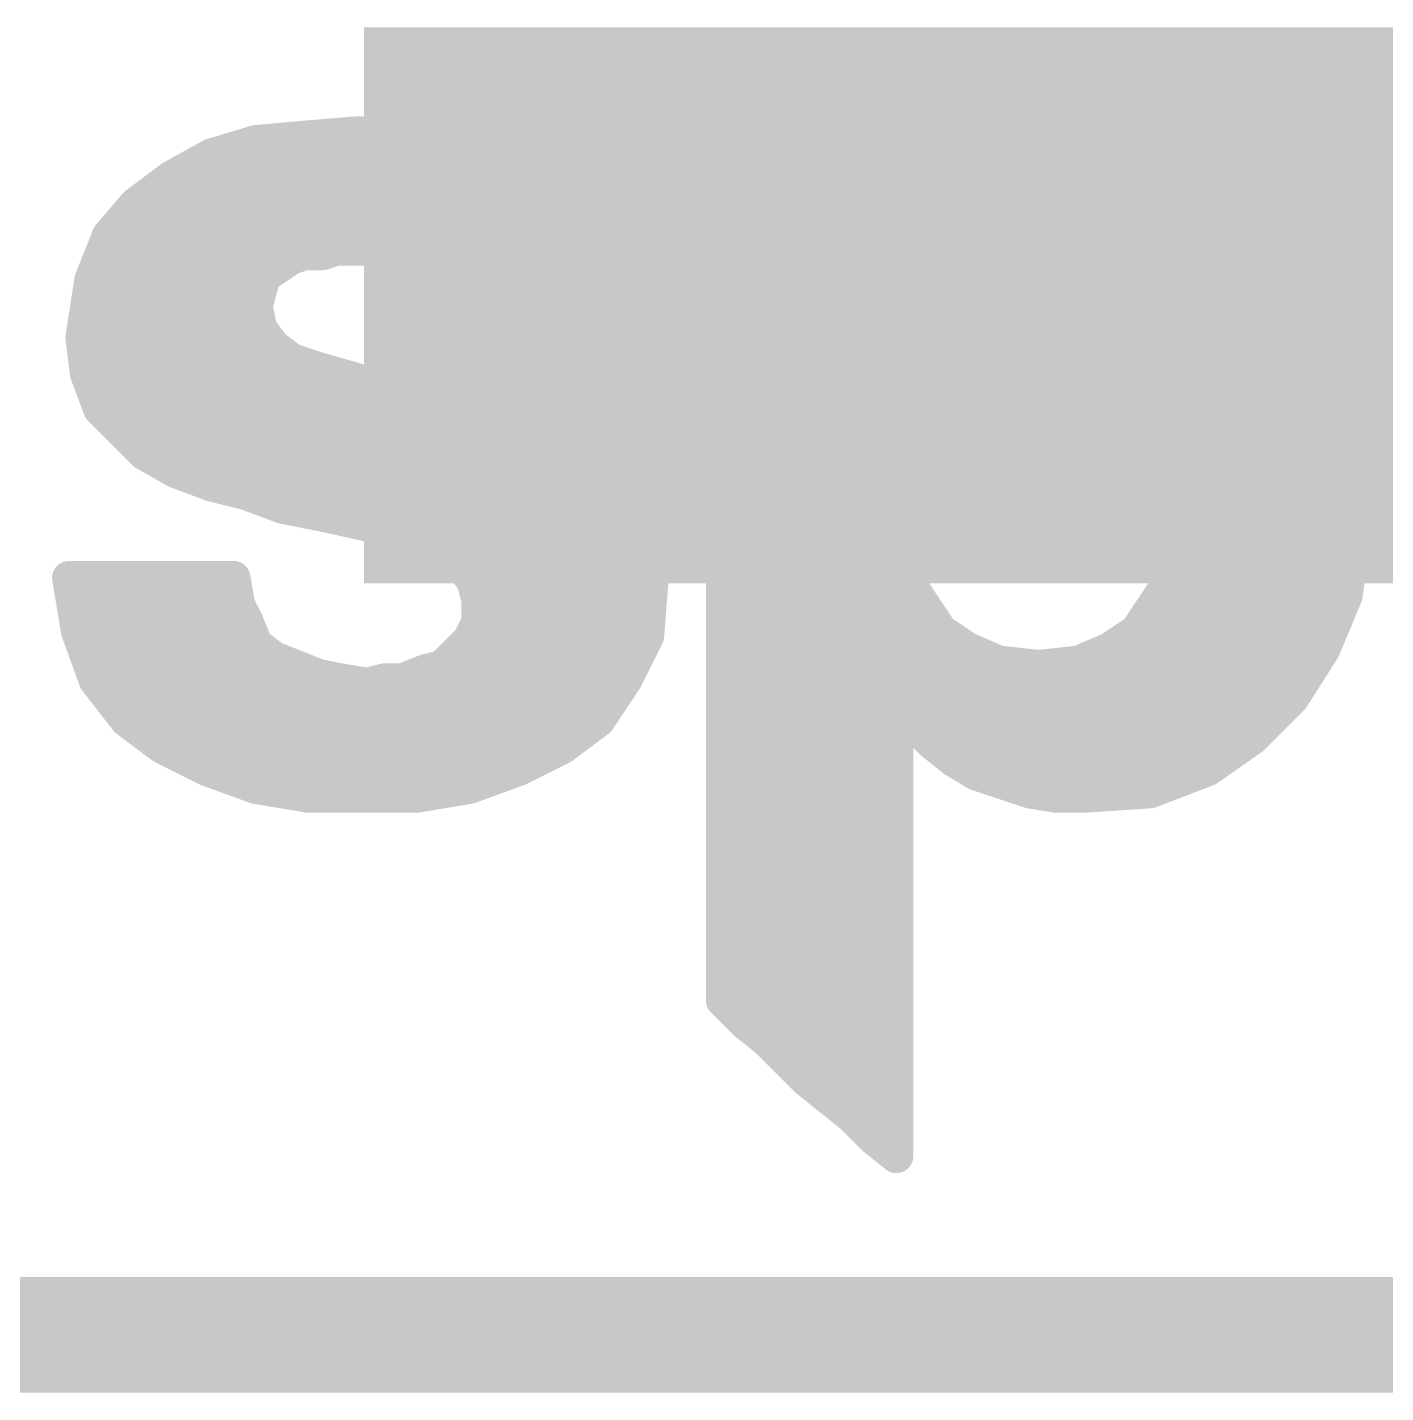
# Model space of a CAD drawing. Extents: x -29 to 78, y -18 to 17.
# Drawn here: x 9.296 to 12.35, y -0.159 to 2.911 of the extents above; entities that cross this region are included whole.
import ezdxf

# ---------------------------------------------------------------- set-up
doc = ezdxf.new("R2010")
doc.units = 0
for name, color, linetype in [('1', 12, 'CONTINUOUS'), ('16', 132, 'CONTINUOUS'), ('20', 53, 'CONTINUOUS'), ('21', 41, 'CONTINUOUS')]:
    doc.layers.add(name, color=color, linetype=linetype)

# ---------------------------------------------------------------- blocks, each defined once
blk = doc.blocks.new('RECT')
blk.add_solid([(-0.5, -0.5), (0.5, -0.5), (-0.5, 0.5), (0.5, 0.5)])

msp = doc.modelspace()

# ---------------------------------------------------------------- linework, layer by layer
at = {"layer": '1', "const_width": 0.254}
msp.add_lwpolyline([(22.86, -0.0318), (0, -0.0318)], dxfattribs=at)
at = {"layer": '16'}
for points, const_width in [([(11.553, 2.286), (16.256, 2.286)], 0.1778), ([(22.86, -0.0318), (0, -0.0318)], 0.254)]:
    msp.add_lwpolyline(points, dxfattribs=dict(at, const_width=const_width))
at = {"layer": '16', "const_width": 0.0889}
msp.add_lwpolyline([(11.553, 2.3304, 1), (11.553, 2.2416)], format="xyb", dxfattribs=at)
at = {"layer": '20', "const_width": 0.2032}
msp.add_lwpolyline([(22.86, 0), (0, 0)], dxfattribs=at)
at = {"layer": '21', "const_width": 0.0762}
for points in [[(9.92, 2.663), (10.04, 2.673)], [(9.968, 2.667), (10.106, 2.667)], [(10.04, 2.673), (10.15, 2.663)], [(11.59, 2.663), (11.65, 2.673)], [(11.614, 2.667), (11.698, 2.667)], [(11.65, 2.673), (11.81, 2.653)], [(9.71, 2.623), (9.81, 2.653)], [(9.81, 2.653), (9.92, 2.663)], [(10.15, 2.663), (10.26, 2.653)], [(10.26, 2.653), (10.36, 2.623)], [(11.18, 2.623), (11.23, 2.633)], [(11.23, 2.633), (11.23, 2.453)], [(11.41, 2.613), (11.47, 2.643)], [(11.47, 2.643), (11.53, 2.653)], [(11.53, 2.653), (11.59, 2.663)], [(11.81, 2.653), (11.94, 2.603)], [(9.62, 2.573), (9.71, 2.623)], [(10.36, 2.623), (10.45, 2.573)], [(11.04, 2.593), (11.09, 2.603)], [(11.09, 2.603), (11.14, 2.613)], [(11.14, 2.613), (11.18, 2.623)], [(11.36, 2.583), (11.41, 2.613)], [(11.94, 2.603), (12.05, 2.533)], [(9.54, 2.513), (9.62, 2.573)], [(9.652, 2.5908), (10.418, 2.5908)], [(10.45, 2.573), (10.53, 2.513)], [(10.86, 2.563), (10.91, 2.573)], [(10.91, 2.573), (10.95, 2.583)], [(10.95, 2.583), (11, 2.593)], [(10.989, 2.5908), (11.23, 2.5908)], [(11, 2.593), (11.04, 2.593)], [(11.31, 2.553), (11.36, 2.583)], [(11.373, 2.5908), (11.9592, 2.5908)], [(10.86, 0.723), (10.86, 2.563)], [(11.27, 2.503), (11.31, 2.553)], [(9.48, 2.443), (9.54, 2.513)], [(9.5421, 2.5146), (10.5279, 2.5146)], [(10.53, 2.513), (10.6, 2.433)], [(10.86, 2.5146), (11.23, 2.5146)], [(11.2793, 2.5146), (12.0684, 2.5146)], [(12.05, 2.533), (12.14, 2.443)], [(11.23, 2.453), (11.27, 2.503)], [(9.44, 2.343), (9.48, 2.443)], [(9.4782, 2.4384), (10.5953, 2.4384)], [(10.6, 2.433), (10.64, 2.333)], [(10.86, 2.4384), (12.1427, 2.4384)], [(12.14, 2.443), (12.21, 2.323)], [(9.89, 2.393), (9.86, 2.373)], [(9.92, 2.403), (9.89, 2.393)], [(9.96, 2.403), (9.92, 2.403)], [(9.99, 2.413), (9.96, 2.403)], [(10.08, 2.413), (9.99, 2.413)], [(10.13, 2.403), (10.08, 2.413)], [(10.17, 2.393), (10.13, 2.403)], [(10.21, 2.373), (10.17, 2.393)], [(9.4477, 2.3622), (9.8438, 2.3622)], [(9.86, 2.373), (9.83, 2.353)], [(10.24, 2.343), (10.21, 2.373)], [(10.2208, 2.3622), (10.6283, 2.3622)], [(10.86, 2.3622), (11.4781, 2.3622)], [(11.48, 2.363), (11.41, 2.333)], [(11.57, 2.373), (11.48, 2.363)], [(11.65, 2.363), (11.57, 2.373)], [(11.72, 2.333), (11.65, 2.363)], [(11.6519, 2.3622), (12.1871, 2.3622)], [(9.42, 2.213), (9.44, 2.343)], [(9.83, 2.353), (9.82, 2.323)], [(10.27, 2.313), (10.24, 2.343)], [(10.64, 2.333), (10.66, 2.223)], [(11.41, 2.333), (11.35, 2.293)], [(11.78, 2.293), (11.72, 2.333)], [(9.82, 2.323), (9.81, 2.283)], [(10.28, 2.273), (10.27, 2.313)], [(12.21, 2.323), (12.26, 2.193)], [(9.4312, 2.286), (9.8108, 2.286)], [(9.81, 2.283), (9.82, 2.233)], [(10.2767, 2.286), (10.6485, 2.286)], [(10.29, 2.223), (10.28, 2.273)], [(10.86, 2.286), (11.3442, 2.286)], [(11.35, 2.293), (11.3, 2.233)], [(11.83, 2.233), (11.78, 2.293)], [(11.7858, 2.286), (12.2242, 2.286)], [(9.43, 2.133), (9.42, 2.213)], [(9.4204, 2.2098), (9.8374, 2.2098)], [(9.82, 2.233), (9.85, 2.193)], [(10.66, 2.223), (10.29, 2.223)], [(10.86, 2.2098), (11.2901, 2.2098)], [(11.3, 2.233), (11.27, 2.163)], [(11.86, 2.163), (11.83, 2.233)], [(11.8399, 2.2098), (12.2535, 2.2098)], [(9.85, 2.193), (9.89, 2.163)], [(12.26, 2.193), (12.29, 2.053)], [(9.89, 2.163), (9.95, 2.143)], [(9.95, 2.143), (10.02, 2.123)], [(11.27, 2.163), (11.25, 2.083)], [(11.89, 2.083), (11.86, 2.163)], [(9.4299, 2.1336), (9.9829, 2.1336)], [(9.46, 2.053), (9.43, 2.133)], [(10.02, 2.123), (10.09, 2.103)], [(10.86, 2.1336), (11.2627, 2.1336)], [(11.871, 2.1336), (12.2727, 2.1336)], [(10.09, 2.103), (10.17, 2.093)], [(10.17, 2.093), (10.25, 2.073)], [(11.25, 2.083), (11.23, 2.003)], [(11.9, 2.003), (11.89, 2.083)], [(9.4584, 2.0574), (10.3202, 2.0574)], [(9.51, 2.003), (9.46, 2.053)], [(10.25, 2.073), (10.34, 2.053)], [(10.34, 2.053), (10.42, 2.023)], [(10.86, 2.0574), (11.2436, 2.0574)], [(11.8932, 2.0574), (12.2891, 2.0574)], [(12.29, 2.053), (12.29, 1.913)], [(10.42, 2.023), (10.49, 1.993)], [(9.56, 1.953), (9.51, 2.003)], [(10.49, 1.993), (10.56, 1.953)], [(11.23, 2.003), (11.23, 1.833)], [(11.91, 1.923), (11.9, 2.003)], [(9.5318, 1.9812), (10.5107, 1.9812)], [(10.86, 1.9812), (11.23, 1.9812)], [(11.9027, 1.9812), (12.29, 1.9812)], [(9.63, 1.913), (9.56, 1.953)], [(10.56, 1.953), (10.62, 1.903)], [(9.71, 1.883), (9.63, 1.913)], [(9.6513, 1.905), (10.6176, 1.905)], [(10.62, 1.903), (10.66, 1.843)], [(10.86, 1.905), (11.23, 1.905)], [(11.9, 1.833), (11.91, 1.923)], [(11.908, 1.905), (12.2894, 1.905)], [(11.91, 1.923), (12.29, 1.913)], [(12.29, 1.913), (11.91, 1.923)], [(12.29, 1.913), (12.28, 1.773)], [(9.79, 1.863), (9.71, 1.883)], [(9.87, 1.833), (9.79, 1.863)], [(10.66, 1.843), (10.69, 1.763)], [(9.97, 1.813), (9.87, 1.833)], [(9.891, 1.8288), (10.6653, 1.8288)], [(10.06, 1.793), (9.97, 1.813)], [(10.86, 1.8288), (11.231, 1.8288)], [(11.23, 1.833), (11.25, 1.753)], [(11.89, 1.753), (11.9, 1.833)], [(11.8995, 1.8288), (12.284, 1.8288)], [(10.13, 1.773), (10.06, 1.793)], [(10.2, 1.753), (10.13, 1.773)], [(10.25, 1.723), (10.2, 1.753)], [(10.2007, 1.7526), (10.6912, 1.7526)], [(10.69, 1.763), (10.7, 1.673)], [(10.86, 1.7526), (11.2501, 1.7526)], [(11.25, 1.753), (11.27, 1.673)], [(11.87, 1.673), (11.89, 1.753)], [(11.8899, 1.7526), (12.2771, 1.7526)], [(12.28, 1.773), (12.26, 1.633)], [(10.28, 1.693), (10.25, 1.723)], [(10.3, 1.663), (10.28, 1.693)], [(9.41, 1.553), (9.39, 1.673)], [(9.39, 1.673), (9.71, 1.673)], [(9.71, 1.673), (9.76, 1.673)], [(9.76, 1.673), (9.77, 1.613)], [(10.2911, 1.6764), (10.6996, 1.6764)], [(10.31, 1.623), (10.3, 1.663)], [(10.7, 1.673), (10.69, 1.543)], [(10.86, 1.6764), (11.2691, 1.6764)], [(11.27, 1.673), (11.31, 1.613)], [(11.83, 1.613), (11.87, 1.673)], [(12.21, 1.513), (11.87, 1.673)], [(11.87, 1.673), (12.21, 1.513)], [(11.8709, 1.6764), (12.2662, 1.6764)], [(10.31, 1.573), (10.31, 1.623)], [(12.26, 1.633), (12.21, 1.513)], [(9.4021, 1.6002), (9.7764, 1.6002)], [(9.77, 1.613), (9.79, 1.573)], [(10.31, 1.6002), (10.6944, 1.6002)], [(10.86, 1.6002), (11.3185, 1.6002)], [(11.31, 1.613), (11.35, 1.553)], [(11.79, 1.553), (11.83, 1.613)], [(11.8215, 1.6002), (12.0247, 1.6002)], [(12.0247, 1.6002), (12.2463, 1.6002)], [(9.79, 1.573), (9.81, 1.523)], [(10.29, 1.533), (10.31, 1.573)], [(9.45, 1.443), (9.41, 1.553)], [(10.26, 1.503), (10.29, 1.533)], [(10.69, 1.543), (10.64, 1.443)], [(11.35, 1.553), (11.41, 1.513)], [(11.73, 1.513), (11.79, 1.553)], [(9.4205, 1.524), (9.8096, 1.524)], [(9.81, 1.523), (9.85, 1.493)], [(10.23, 1.473), (10.26, 1.503)], [(10.281, 1.524), (10.6805, 1.524)], [(10.86, 1.524), (11.3935, 1.524)], [(11.41, 1.513), (11.48, 1.483)], [(11.66, 1.483), (11.73, 1.513)], [(11.7465, 1.524), (12.1866, 1.524)], [(12.21, 1.513), (12.14, 1.403)], [(12.1866, 1.524), (12.2146, 1.524)], [(9.85, 1.493), (9.9, 1.473)], [(9.9, 1.473), (9.95, 1.453)], [(10.19, 1.463), (10.23, 1.473)], [(11.48, 1.483), (11.57, 1.473)], [(11.57, 1.473), (11.66, 1.483)], [(9.4483, 1.4478), (9.976, 1.4478)], [(9.52, 1.353), (9.45, 1.443)], [(9.95, 1.453), (10, 1.443)], [(10, 1.443), (10.06, 1.433)], [(10.06, 1.433), (10.1, 1.443)], [(10.1, 1.443), (10.14, 1.443)], [(10.14, 1.443), (10.19, 1.463)], [(10.152, 1.4478), (10.6424, 1.4478)], [(10.64, 1.443), (10.58, 1.353)], [(10.86, 1.4478), (12.1685, 1.4478)], [(11.29, 1.343), (11.25, 1.393)], [(11.25, 1.393), (11.25, 0.373)], [(12.14, 1.403), (12.05, 1.313)], [(9.5055, 1.3716), (10.5924, 1.3716)], [(9.6, 1.293), (9.52, 1.353)], [(10.58, 1.353), (10.5, 1.293)], [(10.86, 1.3716), (11.25, 1.3716)], [(11.2671, 1.3716), (12.1086, 1.3716)], [(11.33, 1.303), (11.29, 1.343)], [(12.05, 1.313), (11.95, 1.243)], [(9.5968, 1.2954), (10.5032, 1.2954)], [(9.7, 1.243), (9.6, 1.293)], [(10.5, 1.293), (10.4, 1.243)], [(10.86, 1.2954), (11.25, 1.2954)], [(11.38, 1.263), (11.33, 1.303)], [(11.3395, 1.2954), (12.0249, 1.2954)], [(11.43, 1.233), (11.38, 1.263)], [(9.81, 1.203), (9.7, 1.243)], [(10.4, 1.243), (10.29, 1.203)], [(11.49, 1.213), (11.43, 1.233)], [(11.95, 1.243), (11.82, 1.193)], [(9.7655, 1.2192), (10.3346, 1.2192)], [(9.93, 1.183), (9.81, 1.203)], [(10.29, 1.203), (10.17, 1.183)], [(10.86, 1.2192), (11.25, 1.2192)], [(11.4714, 1.2192), (11.8881, 1.2192)], [(11.55, 1.193), (11.49, 1.213)], [(11.61, 1.183), (11.55, 1.193)], [(11.82, 1.193), (11.67, 1.183)], [(10.17, 1.183), (9.93, 1.183)], [(11.67, 1.183), (11.61, 1.183)], [(10.86, 1.143), (11.25, 1.143)], [(10.86, 1.0668), (11.25, 1.0668)], [(10.86, 0.9906), (11.25, 0.9906)], [(10.86, 0.9144), (11.25, 0.9144)], [(10.86, 0.8382), (11.25, 0.8382)], [(10.86, 0.762), (11.25, 0.762)], [(10.91, 0.673), (10.86, 0.723)], [(10.8972, 0.6858), (11.25, 0.6858)], [(10.96, 0.633), (10.91, 0.673)], [(11, 0.593), (10.96, 0.633)], [(10.9834, 0.6096), (11.25, 0.6096)], [(11.05, 0.543), (11, 0.593)], [(11.1, 0.503), (11.05, 0.543)], [(11.062, 0.5334), (11.25, 0.5334)], [(11.15, 0.463), (11.1, 0.503)], [(11.2, 0.413), (11.15, 0.463)], [(11.1558, 0.4572), (11.25, 0.4572)], [(11.25, 0.373), (11.2, 0.413)], [(11.24, 0.381), (11.25, 0.381)]]:
    msp.add_lwpolyline(points, dxfattribs=at)
at = {"layer": '21', "const_width": 0.0381}
for points in [[(9.968, 2.6861, 1), (9.968, 2.648)], [(10.0417, 2.692, 1), (10.0383, 2.654)], [(10.0416, 2.654, 1), (10.0384, 2.692)], [(10.106, 2.648, 1), (10.106, 2.6861)], [(11.614, 2.6861, 1), (11.614, 2.648)], [(11.6524, 2.6919, 1), (11.6476, 2.6541)], [(11.6531, 2.6542, 1), (11.6469, 2.6918)], [(11.698, 2.648, 1), (11.698, 2.6861)], [(9.8083, 2.672, 1), (9.8117, 2.634)], [(9.8155, 2.6348, 1), (9.8045, 2.6712)], [(9.9184, 2.682, 1), (9.9216, 2.644)], [(9.9217, 2.644, 1), (9.9183, 2.682)], [(10.1517, 2.682, 1), (10.1483, 2.644)], [(10.1483, 2.644, 1), (10.1517, 2.682)], [(10.2655, 2.6712, 1), (10.2545, 2.6348)], [(10.2583, 2.634, 1), (10.2617, 2.672)], [(11.2491, 2.633, 1), (11.211, 2.633)], [(11.2337, 2.6143, 1), (11.2263, 2.6517)], [(11.4669, 2.6618, 1), (11.4731, 2.6242)], [(11.4785, 2.626, 1), (11.4615, 2.66)], [(11.5269, 2.6718, 1), (11.5331, 2.6342)], [(11.5331, 2.6342, 1), (11.5269, 2.6718)], [(11.5869, 2.6818, 1), (11.5931, 2.6442)], [(11.5931, 2.6442, 1), (11.5869, 2.6818)], [(11.8168, 2.6708, 1), (11.8032, 2.6352)], [(11.8076, 2.6341, 1), (11.8124, 2.6719)], [(9.7045, 2.6412, 1), (9.7155, 2.6048)], [(9.7193, 2.6063, 1), (9.7007, 2.6397)], [(10.3693, 2.6397, 1), (10.3507, 2.6063)], [(10.3545, 2.6048, 1), (10.3655, 2.6412)], [(11.0863, 2.6217, 1), (11.0937, 2.5843)], [(11.0937, 2.5843, 1), (11.0863, 2.6217)], [(11.1354, 2.6315, 1), (11.1446, 2.5945)], [(11.1437, 2.5943, 1), (11.1363, 2.6317)], [(11.1763, 2.6417, 1), (11.1837, 2.6043)], [(11.1846, 2.6045, 1), (11.1754, 2.6415)], [(11.4015, 2.63, 1), (11.4185, 2.596)], [(11.4198, 2.5967, 1), (11.4002, 2.6293)], [(11.9502, 2.6191, 1), (11.9298, 2.5869)], [(9.6314, 2.5578, 1), (9.6086, 2.5882)], [(9.652, 2.6099, 1), (9.652, 2.5718)], [(10.418, 2.5718, 1), (10.418, 2.6099)], [(10.4614, 2.5882, 1), (10.4386, 2.5578)], [(10.9054, 2.5915, 1), (10.9146, 2.5545)], [(10.9137, 2.5543, 1), (10.9063, 2.5917)], [(10.9463, 2.6017, 1), (10.9537, 2.5643)], [(10.9546, 2.5645, 1), (10.9454, 2.6015)], [(10.989, 2.6099, 1), (10.989, 2.5718)], [(11, 2.612, 1), (11, 2.5739)], [(11.0037, 2.5743, 1), (10.9963, 2.6117)], [(11.0363, 2.6117, 1), (11.0437, 2.5743)], [(11.04, 2.5739, 1), (11.04, 2.612)], [(11.23, 2.5718, 1), (11.23, 2.6099)], [(11.3502, 2.5993, 1), (11.3698, 2.5667)], [(11.3698, 2.5667, 1), (11.3502, 2.5993)], [(11.373, 2.6099, 1), (11.373, 2.5718)], [(11.9332, 2.5852, 1), (11.9468, 2.6208)], [(11.9592, 2.5718, 1), (11.9592, 2.6099)], [(9.6107, 2.5897, 1), (9.6293, 2.5563)], [(10.4407, 2.5563, 1), (10.4593, 2.5897)], [(10.8791, 2.563, 1), (10.841, 2.563)], [(10.8563, 2.5817, 1), (10.8637, 2.5443)], [(11.3002, 2.5693, 1), (11.3198, 2.5367)], [(11.3249, 2.5411, 1), (11.2951, 2.5649)], [(9.5421, 2.5337, 1), (9.5421, 2.4956)], [(9.5545, 2.5006, 1), (9.5255, 2.5254)], [(10.5443, 2.5255, 1), (10.5157, 2.5005)], [(10.5279, 2.4956, 1), (10.5279, 2.5337)], [(10.86, 2.5337, 1), (10.86, 2.4956)], [(11.23, 2.4956, 1), (11.23, 2.5337)], [(11.2793, 2.5337, 1), (11.2793, 2.4956)], [(12.0635, 2.5465, 1), (12.0365, 2.5195)], [(12.0398, 2.5169, 1), (12.0602, 2.5491)], [(12.0684, 2.4956, 1), (12.0684, 2.5337)], [(9.5286, 2.5282, 1), (9.5514, 2.4978)], [(10.5186, 2.4978, 1), (10.5414, 2.5282)], [(11.2551, 2.5149, 1), (11.2849, 2.4911)], [(11.2849, 2.4911, 1), (11.2551, 2.5149)], [(9.4782, 2.4575, 1), (9.4782, 2.4194)], [(9.4655, 2.4554, 1), (9.4945, 2.4306)], [(9.4977, 2.4359, 1), (9.4623, 2.4501)], [(10.6177, 2.4401, 1), (10.5823, 2.4259)], [(10.5857, 2.4205, 1), (10.6143, 2.4455)], [(10.5953, 2.4194, 1), (10.5953, 2.4575)], [(10.86, 2.4575, 1), (10.86, 2.4194)], [(11.2151, 2.4649, 1), (11.2449, 2.4411)], [(11.211, 2.453, 1), (11.2491, 2.453)], [(12.1565, 2.4526, 1), (12.1235, 2.4334)], [(12.1265, 2.4295, 1), (12.1535, 2.4565)], [(12.1427, 2.4194, 1), (12.1427, 2.4575)], [(9.884, 2.4111, 1), (9.896, 2.3749)], [(9.9006, 2.3771, 1), (9.8794, 2.4089)], [(9.92, 2.4221, 1), (9.92, 2.384)], [(9.926, 2.3849, 1), (9.914, 2.4211)], [(9.954, 2.4211, 1), (9.966, 2.3849)], [(9.96, 2.384, 1), (9.96, 2.4221)], [(9.99, 2.4321, 1), (9.99, 2.394)], [(9.996, 2.3949, 1), (9.984, 2.4311)], [(10.0837, 2.4317, 1), (10.0763, 2.3943)], [(10.08, 2.394, 1), (10.08, 2.4321)], [(10.1346, 2.4215, 1), (10.1254, 2.3845)], [(10.1263, 2.3843, 1), (10.1337, 2.4217)], [(10.1785, 2.41, 1), (10.1615, 2.376)], [(10.1654, 2.3745, 1), (10.1746, 2.4115)], [(9.4477, 2.3813, 1), (9.4477, 2.3432)], [(9.8494, 2.3889, 1), (9.8706, 2.3571)], [(9.8438, 2.3432, 1), (9.8438, 2.3813)], [(9.8706, 2.3571, 1), (9.8494, 2.3889)], [(10.2235, 2.3865, 1), (10.1965, 2.3595)], [(10.2015, 2.356, 1), (10.2185, 2.39)], [(10.2208, 2.3813, 1), (10.2208, 2.3432)], [(10.6283, 2.3432, 1), (10.6283, 2.3813)], [(10.86, 2.3813, 1), (10.86, 2.3432)], [(11.4779, 2.3819, 1), (11.4821, 2.3441)], [(11.4875, 2.3455, 1), (11.4725, 2.3805)], [(11.4781, 2.3432, 1), (11.4781, 2.3813)], [(11.5724, 2.3919, 1), (11.5676, 2.3541)], [(11.5721, 2.3541, 1), (11.5679, 2.3919)], [(11.6575, 2.3805, 1), (11.6425, 2.3455)], [(11.6519, 2.3813, 1), (11.6519, 2.3432)], [(11.6476, 2.3441, 1), (11.6524, 2.3819)], [(12.1871, 2.3432, 1), (12.1871, 2.3813)], [(9.4223, 2.3501, 1), (9.4577, 2.3359)], [(9.4588, 2.3401, 1), (9.4212, 2.3459)], [(9.8194, 2.3689, 1), (9.8406, 2.3371)], [(9.8481, 2.347, 1), (9.8119, 2.359)], [(10.2535, 2.3565, 1), (10.2265, 2.3295)], [(10.2265, 2.3295, 1), (10.2535, 2.3565)], [(10.6587, 2.3364, 1), (10.6213, 2.3296)], [(11.4025, 2.3505, 1), (11.4175, 2.3155)], [(11.4206, 2.3171, 1), (11.3994, 2.3489)], [(11.7306, 2.3489, 1), (11.7094, 2.3171)], [(11.7125, 2.3155, 1), (11.7275, 2.3505)], [(9.8019, 2.329, 1), (9.8381, 2.317)], [(9.8385, 2.3184, 1), (9.8015, 2.3276)], [(10.2885, 2.3176, 1), (10.2515, 2.3084)], [(10.2565, 2.2995, 1), (10.2835, 2.3265)], [(10.6223, 2.3259, 1), (10.6577, 2.3401)], [(12.2278, 2.3298, 1), (12.1922, 2.3162)], [(12.1935, 2.3134, 1), (12.2265, 2.3326)], [(9.4312, 2.3051, 1), (9.4312, 2.267)], [(9.8287, 2.2867, 1), (9.7913, 2.2793)], [(9.7915, 2.2876, 1), (9.8285, 2.2784)], [(9.8108, 2.267, 1), (9.8108, 2.3051)], [(10.2767, 2.3051, 1), (10.2767, 2.267)], [(10.2987, 2.2767, 1), (10.2613, 2.2693)], [(10.6485, 2.267, 1), (10.6485, 2.3051)], [(10.86, 2.3051, 1), (10.86, 2.267)], [(11.3394, 2.3089, 1), (11.3606, 2.2771)], [(11.3646, 2.2808, 1), (11.3354, 2.3052)], [(11.3442, 2.267, 1), (11.3442, 2.3051)], [(11.7946, 2.3052, 1), (11.7654, 2.2808)], [(11.7858, 2.3051, 1), (11.7858, 2.267)], [(11.7694, 2.2771, 1), (11.7906, 2.3089)], [(12.2242, 2.267, 1), (12.2242, 2.3051)], [(10.2615, 2.2684, 1), (10.2985, 2.2776)], [(9.4389, 2.2154, 1), (9.4011, 2.2106)], [(9.4204, 2.2288, 1), (9.4204, 2.1907)], [(9.8352, 2.2444, 1), (9.8048, 2.2216)], [(9.8013, 2.2293, 1), (9.8387, 2.2367)], [(9.8374, 2.1907, 1), (9.8374, 2.2288)], [(10.29, 2.2421, 1), (10.29, 2.204)], [(10.2713, 2.2193, 1), (10.3087, 2.2267)], [(10.6413, 2.2196, 1), (10.6787, 2.2264)], [(10.66, 2.204, 1), (10.66, 2.2421)], [(10.86, 2.2288, 1), (10.86, 2.1907)], [(11.2854, 2.2452, 1), (11.3146, 2.2208)], [(11.3175, 2.2255, 1), (11.2825, 2.2405)], [(11.2901, 2.1907, 1), (11.2901, 2.2288)], [(11.8475, 2.2405, 1), (11.8125, 2.2255)], [(11.8154, 2.2208, 1), (11.8446, 2.2452)], [(11.8399, 2.2288, 1), (11.8399, 2.1907)], [(12.2535, 2.1907, 1), (12.2535, 2.2288)], [(9.4012, 2.2159, 1), (9.4388, 2.2101)], [(9.8614, 2.2082, 1), (9.8386, 2.1778)], [(9.8348, 2.1816, 1), (9.8652, 2.2044)], [(12.2786, 2.197, 1), (12.2414, 2.189)], [(12.2422, 2.1862, 1), (12.2778, 2.1998)], [(9.896, 2.1811, 1), (9.884, 2.1449)], [(9.8786, 2.1478, 1), (9.9014, 2.1782)], [(9.9552, 2.1613, 1), (9.9448, 2.1247)], [(9.944, 2.1249, 1), (9.956, 2.1611)], [(11.2525, 2.1705, 1), (11.2875, 2.1555)], [(11.2885, 2.1584, 1), (11.2515, 2.1676)], [(11.8778, 2.1697, 1), (11.8422, 2.1563)], [(11.8425, 2.1555, 1), (11.8775, 2.1705)], [(9.4299, 2.1526, 1), (9.4299, 2.1145)], [(9.4478, 2.1397, 1), (9.4122, 2.1263)], [(9.4111, 2.1306, 1), (9.4489, 2.1354)], [(9.9829, 2.1145, 1), (9.9829, 2.1526)], [(10.0252, 2.1413, 1), (10.0148, 2.1047)], [(10.0148, 2.1047, 1), (10.0252, 2.1413)], [(10.86, 2.1526, 1), (10.86, 2.1145)], [(11.2627, 2.1145, 1), (11.2627, 2.1526)], [(11.871, 2.1526, 1), (11.871, 2.1145)], [(12.2727, 2.1145, 1), (12.2727, 2.1526)], [(10.0924, 2.1219, 1), (10.0876, 2.0841)], [(10.0848, 2.0847, 1), (10.0952, 2.1213)], [(10.1746, 2.1115, 1), (10.1654, 2.0745)], [(10.1676, 2.0741, 1), (10.1724, 2.1119)], [(11.2685, 2.0784, 1), (11.2315, 2.0876)], [(11.9089, 2.0854, 1), (11.8711, 2.0806)], [(9.4584, 2.0764, 1), (9.4584, 2.0383)], [(9.4735, 2.0665, 1), (9.4465, 2.0395)], [(10.2541, 2.0916, 1), (10.2459, 2.0544)], [(10.2454, 2.0545, 1), (10.2546, 2.0915)], [(10.3202, 2.0383, 1), (10.3202, 2.0764)], [(10.3467, 2.0708, 1), (10.3333, 2.0352)], [(10.3359, 2.0344, 1), (10.3441, 2.0716)], [(10.86, 2.0764, 1), (10.86, 2.0383)], [(11.2315, 2.0876, 1), (11.2685, 2.0784)], [(11.2436, 2.0383, 1), (11.2436, 2.0764)], [(11.8722, 2.0763, 1), (11.9078, 2.0897)], [(11.8932, 2.0764, 1), (11.8932, 2.0383)], [(12.3091, 2.053, 1), (12.271, 2.053)], [(12.2891, 2.0383, 1), (12.2891, 2.0764)], [(9.4422, 2.0463, 1), (9.4778, 2.0597)], [(10.4275, 2.0405, 1), (10.4125, 2.0055)], [(10.4133, 2.0052, 1), (10.4267, 2.0408)], [(12.2714, 2.049, 1), (12.3086, 2.057)], [(9.5235, 2.0165, 1), (9.4965, 1.9895)], [(9.4965, 1.9895, 1), (9.5235, 2.0165)], [(10.4995, 2.0095, 1), (10.4805, 1.9765)], [(10.4825, 1.9755, 1), (10.4975, 2.0105)], [(11.2115, 2.0076, 1), (11.2485, 1.9984)], [(11.2491, 2.003, 1), (11.211, 2.003)], [(11.9189, 2.0054, 1), (11.8811, 2.0006)], [(9.5318, 2.0002, 1), (9.5318, 1.9622)], [(10.5107, 1.9622, 1), (10.5107, 2.0002)], [(10.86, 2.0002, 1), (10.86, 1.9622)], [(11.23, 1.9622, 1), (11.23, 2.0002)], [(11.8811, 2.0006, 1), (11.9189, 2.0054)], [(11.9027, 2.0002, 1), (11.9027, 1.9622)], [(12.29, 1.9622, 1), (12.29, 2.0002)], [(9.5695, 1.9695, 1), (9.5505, 1.9365)], [(9.5465, 1.9395, 1), (9.5735, 1.9665)], [(10.5722, 1.9676, 1), (10.5478, 1.9384)], [(10.5505, 1.9365, 1), (10.5695, 1.9695)], [(9.6367, 1.9308, 1), (9.6233, 1.8952)], [(9.6205, 1.8965, 1), (9.6395, 1.9295)], [(9.6513, 1.9241, 1), (9.6513, 1.886)], [(10.6359, 1.9136, 1), (10.6041, 1.8924)], [(10.6078, 1.8884, 1), (10.6322, 1.9176)], [(10.6176, 1.886, 1), (10.6176, 1.9241)], [(10.86, 1.9241, 1), (10.86, 1.886)], [(11.23, 1.886, 1), (11.23, 1.9241)], [(11.908, 1.9241, 1), (11.908, 1.886)], [(11.9105, 1.942, 1), (11.9095, 1.904)], [(11.9105, 1.942, 1), (11.9095, 1.904)], [(11.9289, 1.9209, 1), (11.8911, 1.9251)], [(11.8911, 1.9206, 1), (11.9289, 1.9254)], [(12.309, 1.9116, 1), (12.271, 1.9144)], [(12.2894, 1.886, 1), (12.2894, 1.9241)], [(12.2895, 1.894, 1), (12.2905, 1.932)], [(12.2895, 1.894, 1), (12.2905, 1.932)], [(9.7146, 1.9015, 1), (9.7054, 1.8645)], [(9.7033, 1.8652, 1), (9.7167, 1.9008)], [(12.271, 1.913, 1), (12.3091, 1.913)], [(9.7967, 1.8808, 1), (9.7833, 1.8452)], [(9.7854, 1.8445, 1), (9.7946, 1.8815)], [(10.6778, 1.8497, 1), (10.6422, 1.8363)], [(10.6441, 1.8324, 1), (10.6759, 1.8536)], [(9.8737, 1.8517, 1), (9.8663, 1.8143)], [(9.8633, 1.8152, 1), (9.8767, 1.8508)], [(9.891, 1.8478, 1), (9.891, 1.8097)], [(9.9741, 1.8316, 1), (9.9659, 1.7944)], [(9.9663, 1.7943, 1), (9.9737, 1.8317)], [(10.6653, 1.8097, 1), (10.6653, 1.8478)], [(10.86, 1.8478, 1), (10.86, 1.8097)], [(11.2485, 1.8376, 1), (11.2115, 1.8284)], [(11.211, 1.833, 1), (11.2491, 1.833)], [(11.231, 1.8097, 1), (11.231, 1.8478)], [(11.8995, 1.8478, 1), (11.8995, 1.8097)], [(11.8811, 1.8351, 1), (11.9189, 1.8309)], [(11.9189, 1.8306, 1), (11.8811, 1.8354)], [(12.284, 1.8097, 1), (12.284, 1.8478)], [(10.0652, 1.8113, 1), (10.0548, 1.7747)], [(10.0559, 1.7744, 1), (10.0641, 1.8116)], [(10.1352, 1.7913, 1), (10.1248, 1.7547)], [(10.1248, 1.7547, 1), (10.1352, 1.7913)], [(10.2098, 1.7693, 1), (10.1902, 1.7367)], [(10.2007, 1.7717, 1), (10.2007, 1.7336)], [(10.1948, 1.7347, 1), (10.2052, 1.7713)], [(10.7089, 1.7651, 1), (10.6711, 1.7609)], [(10.6722, 1.7563, 1), (10.7078, 1.7697)], [(10.6912, 1.7336, 1), (10.6912, 1.7717)], [(10.86, 1.7717, 1), (10.86, 1.7336)], [(11.2685, 1.7576, 1), (11.2315, 1.7484)], [(11.2501, 1.7336, 1), (11.2501, 1.7717)], [(11.8899, 1.7717, 1), (11.8899, 1.7336)], [(11.9085, 1.7484, 1), (11.8715, 1.7576)], [(12.261, 1.7744, 1), (12.299, 1.7716)], [(12.2989, 1.7703, 1), (12.2611, 1.7757)], [(12.2771, 1.7336, 1), (12.2771, 1.7717)], [(10.2635, 1.7365, 1), (10.2365, 1.7095)], [(10.2402, 1.7067, 1), (10.2598, 1.7393)], [(11.2315, 1.7484, 1), (11.2685, 1.7576)], [(11.8711, 1.7554, 1), (11.9089, 1.7506)], [(10.2959, 1.7036, 1), (10.2641, 1.6824)], [(10.2665, 1.6795, 1), (10.2935, 1.7065)], [(9.4088, 1.6761, 1), (9.3712, 1.6699)], [(9.39, 1.6921, 1), (9.39, 1.654)], [(9.71, 1.6921, 1), (9.71, 1.654)], [(9.71, 1.654, 1), (9.71, 1.6921)], [(9.7788, 1.6761, 1), (9.7412, 1.6699)], [(9.76, 1.654, 1), (9.76, 1.6921)], [(10.2911, 1.6955, 1), (10.2911, 1.6574)], [(10.3185, 1.6676, 1), (10.2815, 1.6584)], [(10.2841, 1.6524, 1), (10.3159, 1.6736)], [(10.719, 1.6715, 1), (10.681, 1.6745)], [(10.6811, 1.6709, 1), (10.7189, 1.6751)], [(10.6996, 1.6574, 1), (10.6996, 1.6955)], [(10.86, 1.6955, 1), (10.86, 1.6574)], [(11.2859, 1.6836, 1), (11.2541, 1.6624)], [(11.2515, 1.6684, 1), (11.2885, 1.6776)], [(11.2691, 1.6574, 1), (11.2691, 1.6955)], [(11.8781, 1.6902, 1), (11.8619, 1.6558)], [(11.8781, 1.6902, 1), (11.8619, 1.6558)], [(11.8515, 1.6776, 1), (11.8885, 1.6684)], [(11.8709, 1.6955, 1), (11.8709, 1.6574)], [(11.8859, 1.6624, 1), (11.8541, 1.6836)], [(12.2662, 1.6574, 1), (12.2662, 1.6955)], [(10.3291, 1.623, 1), (10.291, 1.623)], [(12.2776, 1.6257, 1), (12.2424, 1.6403)], [(9.4021, 1.6193, 1), (9.4021, 1.5812)], [(9.787, 1.6215, 1), (9.753, 1.6045)], [(9.7512, 1.6099, 1), (9.7888, 1.6161)], [(9.7764, 1.5812, 1), (9.7764, 1.6193)], [(10.31, 1.6193, 1), (10.31, 1.5812)], [(10.2915, 1.6184, 1), (10.3285, 1.6276)], [(10.6944, 1.5812, 1), (10.6944, 1.6193)], [(10.86, 1.6193, 1), (10.86, 1.5812)], [(11.3259, 1.6236, 1), (11.2941, 1.6024)], [(11.2941, 1.6024, 1), (11.3259, 1.6236)], [(11.3185, 1.5812, 1), (11.3185, 1.6193)], [(11.8215, 1.6193, 1), (11.8215, 1.5812)], [(11.8141, 1.6236, 1), (11.8459, 1.6024)], [(11.8459, 1.6024, 1), (11.8141, 1.6236)], [(12.0247, 1.6193, 1), (12.0247, 1.5812)], [(12.0247, 1.5812, 1), (12.0247, 1.6193)], [(12.2411, 1.6357, 1), (12.2789, 1.6303)], [(12.2463, 1.5812, 1), (12.2463, 1.6193)], [(9.8077, 1.5801, 1), (9.7723, 1.5659)], [(9.773, 1.5645, 1), (9.807, 1.5815)], [(10.327, 1.5645, 1), (10.293, 1.5815)], [(9.4279, 1.5595, 1), (9.3921, 1.5465)], [(9.3912, 1.5499, 1), (9.4288, 1.5561)], [(10.3035, 1.5195, 1), (10.2765, 1.5465)], [(10.291, 1.573, 1), (10.3291, 1.573)], [(10.707, 1.5345, 1), (10.673, 1.5515)], [(11.3606, 1.5689, 1), (11.3394, 1.5371)], [(11.3341, 1.5424, 1), (11.3659, 1.5636)], [(11.7741, 1.5636, 1), (11.8059, 1.5424)], [(11.8006, 1.5371, 1), (11.7794, 1.5689)], [(9.4205, 1.5431, 1), (9.4205, 1.505)], [(9.8214, 1.5382, 1), (9.7986, 1.5078)], [(9.7923, 1.5159, 1), (9.8277, 1.5301)], [(9.8096, 1.505, 1), (9.8096, 1.5431)], [(10.2465, 1.5165, 1), (10.2735, 1.4895)], [(10.2735, 1.4895, 1), (10.2465, 1.5165)], [(10.281, 1.5431, 1), (10.281, 1.505)], [(10.273, 1.5415, 1), (10.307, 1.5245)], [(10.671, 1.5445, 1), (10.709, 1.5415)], [(10.6805, 1.505, 1), (10.6805, 1.5431)], [(10.86, 1.5431, 1), (10.86, 1.505)], [(11.4175, 1.5305, 1), (11.4025, 1.4955)], [(11.3935, 1.505, 1), (11.3935, 1.5431)], [(11.3994, 1.4971, 1), (11.4206, 1.5289)], [(11.7194, 1.5289, 1), (11.7406, 1.4971)], [(11.7375, 1.4955, 1), (11.7225, 1.5305)], [(11.7465, 1.5431, 1), (11.7465, 1.505)], [(12.1866, 1.5431, 1), (12.1866, 1.505)], [(12.1866, 1.505, 1), (12.1866, 1.5431)], [(12.1924, 1.5203, 1), (12.2276, 1.5057)], [(12.2261, 1.5028, 1), (12.1939, 1.5232)], [(12.2019, 1.4958, 1), (12.2181, 1.5302)], [(12.2019, 1.4958, 1), (12.2181, 1.5302)], [(12.2146, 1.505, 1), (12.2146, 1.5431)], [(9.8571, 1.5107, 1), (9.8429, 1.4753)], [(9.8386, 1.4778, 1), (9.8614, 1.5082)], [(9.9071, 1.4907, 1), (9.8929, 1.4553)], [(9.8929, 1.4553, 1), (9.9071, 1.4907)], [(10.2165, 1.4865, 1), (10.2435, 1.4595)], [(10.2346, 1.4545, 1), (10.2254, 1.4915)], [(11.4821, 1.5019, 1), (11.4779, 1.4641)], [(11.4725, 1.4655, 1), (11.4875, 1.5005)], [(11.5679, 1.4919, 1), (11.5721, 1.4541)], [(11.5679, 1.4541, 1), (11.5721, 1.4919)], [(11.6525, 1.5005, 1), (11.6675, 1.4655)], [(11.6621, 1.4641, 1), (11.6579, 1.5019)], [(9.4483, 1.4668, 1), (9.4483, 1.4287)], [(9.465, 1.4547, 1), (9.435, 1.4313)], [(9.9537, 1.4717, 1), (9.9463, 1.4343)], [(9.9429, 1.4353, 1), (9.9571, 1.4707)], [(9.976, 1.4287, 1), (9.976, 1.4668)], [(10.0031, 1.4618, 1), (9.9969, 1.4242)], [(9.9963, 1.4243, 1), (10.0037, 1.4617)], [(10.1, 1.4621, 1), (10.1, 1.424)], [(10.1046, 1.4245, 1), (10.0954, 1.4615)], [(10.1329, 1.4607, 1), (10.1471, 1.4253)], [(10.152, 1.4668, 1), (10.152, 1.4287)], [(10.14, 1.424, 1), (10.14, 1.4621)], [(10.1854, 1.4815, 1), (10.1946, 1.4445)], [(10.1971, 1.4453, 1), (10.1829, 1.4807)], [(10.6559, 1.4324, 1), (10.6241, 1.4536)], [(10.6424, 1.4287, 1), (10.6424, 1.4668)], [(10.86, 1.4668, 1), (10.86, 1.4287)], [(12.1685, 1.4287, 1), (12.1685, 1.4668)], [(9.4321, 1.4365, 1), (9.4679, 1.4495)], [(10.0554, 1.4515, 1), (10.0646, 1.4145)], [(10.0569, 1.4142, 1), (10.0631, 1.4518)], [(10.623, 1.4515, 1), (10.657, 1.4345)], [(11.2649, 1.4049, 1), (11.2351, 1.3811)], [(11.2691, 1.393, 1), (11.2309, 1.393)], [(12.1239, 1.4132, 1), (12.1561, 1.3928)], [(12.1535, 1.3895, 1), (12.1265, 1.4165)], [(9.5055, 1.3907, 1), (9.5055, 1.3526)], [(9.5314, 1.3682, 1), (9.5086, 1.3378)], [(9.505, 1.3413, 1), (9.535, 1.3647)], [(10.5641, 1.3636, 1), (10.5959, 1.3424)], [(10.5914, 1.3378, 1), (10.5686, 1.3682)], [(10.5924, 1.3526, 1), (10.5924, 1.3907)], [(10.86, 1.3907, 1), (10.86, 1.3526)], [(11.2671, 1.3907, 1), (11.2671, 1.3526)], [(11.25, 1.3526, 1), (11.25, 1.3907)], [(12.1086, 1.3526, 1), (12.1086, 1.3907)], [(11.3035, 1.3565, 1), (11.2765, 1.3295)], [(11.2751, 1.3311, 1), (11.3049, 1.3549)], [(12.0609, 1.2974, 1), (12.0391, 1.3286)], [(9.5968, 1.3145, 1), (9.5968, 1.2764)], [(9.6085, 1.31, 1), (9.5915, 1.276)], [(9.5886, 1.2778, 1), (9.6114, 1.3082)], [(10.4886, 1.3082, 1), (10.5114, 1.2778)], [(10.5085, 1.276, 1), (10.4915, 1.31)], [(10.5032, 1.2764, 1), (10.5032, 1.3145)], [(10.86, 1.3145, 1), (10.86, 1.2764)], [(11.25, 1.2764, 1), (11.25, 1.3145)], [(11.3419, 1.3179, 1), (11.3181, 1.2881)], [(11.3165, 1.2895, 1), (11.3435, 1.3165)], [(11.3395, 1.3145, 1), (11.3395, 1.2764)], [(12.0249, 1.2764, 1), (12.0249, 1.3145)], [(12.0365, 1.3265, 1), (12.0635, 1.2995)], [(11.3898, 1.2793, 1), (11.3702, 1.2467)], [(11.3681, 1.2481, 1), (11.3919, 1.2779)], [(9.7065, 1.2609, 1), (9.6935, 1.2251)], [(9.6915, 1.226, 1), (9.7085, 1.26)], [(10.3915, 1.26, 1), (10.4085, 1.226)], [(10.4065, 1.2251, 1), (10.3935, 1.2609)], [(11.436, 1.2511, 1), (11.424, 1.2149)], [(11.4202, 1.2167, 1), (11.4398, 1.2493)], [(11.9391, 1.2586, 1), (11.9609, 1.2274)], [(11.9568, 1.2252, 1), (11.9432, 1.2608)], [(9.7655, 1.2383, 1), (9.7655, 1.2002)], [(9.8131, 1.2218, 1), (9.8069, 1.1842)], [(9.8035, 1.1851, 1), (9.8165, 1.2209)], [(10.2835, 1.2209, 1), (10.2965, 1.1851)], [(10.2931, 1.1842, 1), (10.2869, 1.2218)], [(10.3346, 1.2002, 1), (10.3346, 1.2383)], [(10.86, 1.2383, 1), (10.86, 1.2002)], [(11.25, 1.2002, 1), (11.25, 1.2383)], [(11.4714, 1.2383, 1), (11.4714, 1.2002)], [(11.496, 1.2311, 1), (11.484, 1.1949)], [(11.484, 1.1949, 1), (11.496, 1.2311)], [(11.5531, 1.2118, 1), (11.5469, 1.1742)], [(11.544, 1.1749, 1), (11.556, 1.2111)], [(11.8132, 1.2108, 1), (11.8268, 1.1752)], [(11.8213, 1.174, 1), (11.8187, 1.212)], [(11.8881, 1.2002, 1), (11.8881, 1.2383)], [(9.93, 1.2021, 1), (9.93, 1.164)], [(9.9269, 1.1642, 1), (9.9331, 1.2018)], [(10.1669, 1.2018, 1), (10.1731, 1.1642)], [(10.17, 1.164, 1), (10.17, 1.2021)], [(11.61, 1.2021, 1), (11.61, 1.164)], [(11.6069, 1.1642, 1), (11.6131, 1.2018)], [(11.6687, 1.202, 1), (11.6713, 1.164)], [(11.67, 1.164, 1), (11.67, 1.2021)], [(10.86, 1.1621, 1), (10.86, 1.124)], [(11.25, 1.124, 1), (11.25, 1.1621)], [(10.86, 1.0858, 1), (10.86, 1.0477)], [(11.25, 1.0477, 1), (11.25, 1.0858)], [(10.86, 1.0096, 1), (10.86, 0.9716)], [(11.25, 0.9716, 1), (11.25, 1.0096)], [(10.86, 0.9335, 1), (10.86, 0.8953)], [(11.25, 0.8953, 1), (11.25, 0.9335)], [(10.86, 0.8573, 1), (10.86, 0.8192)], [(11.25, 0.8192, 1), (11.25, 0.8573)], [(10.86, 0.7811, 1), (10.86, 0.7429)], [(11.25, 0.7429, 1), (11.25, 0.7811)], [(10.8735, 0.7365, 1), (10.8465, 0.7095)], [(10.841, 0.723, 1), (10.8791, 0.723)], [(10.8972, 0.7049, 1), (10.8972, 0.6668)], [(10.9219, 0.6879, 1), (10.8981, 0.6581)], [(11.25, 0.6668, 1), (11.25, 0.7049)], [(10.8965, 0.6595, 1), (10.9235, 0.6865)], [(10.9735, 0.6465, 1), (10.9465, 0.6195)], [(10.9481, 0.6181, 1), (10.9719, 0.6479)], [(10.9834, 0.6287, 1), (10.9834, 0.5906)], [(11.25, 0.5906, 1), (11.25, 0.6287)], [(11.0135, 0.6065, 1), (10.9865, 0.5795)], [(10.9865, 0.5795, 1), (11.0135, 0.6065)], [(11.0619, 0.5579, 1), (11.0381, 0.5281)], [(11.0365, 0.5295, 1), (11.0635, 0.5565)], [(11.062, 0.5524, 1), (11.062, 0.5143)], [(11.25, 0.5143, 1), (11.25, 0.5524)], [(11.1119, 0.5179, 1), (11.0881, 0.4881)], [(11.0881, 0.4881, 1), (11.1119, 0.5179)], [(11.1635, 0.4765, 1), (11.1365, 0.4495)], [(11.1558, 0.4763, 1), (11.1558, 0.4381)], [(11.1381, 0.4481, 1), (11.1619, 0.4779)], [(11.25, 0.4381, 1), (11.25, 0.4763)], [(11.2119, 0.4279, 1), (11.1881, 0.3981)], [(11.1865, 0.3995, 1), (11.2135, 0.4265)], [(11.24, 0.4001, 1), (11.24, 0.3619)], [(11.2381, 0.3581, 1), (11.2619, 0.3879)], [(11.25, 0.3619, 1), (11.25, 0.4001)], [(11.2309, 0.373, 1), (11.2691, 0.373)]]:
    msp.add_lwpolyline(points, format="xyb", dxfattribs=at)

# ---------------------------------------------------------------- block references
at = {"layer": '16', "xscale": 1.25, "yscale": 3, "rotation": 270}
msp.add_blockref('RECT', (11.553, 2.286), dxfattribs=at)

doc.saveas('drawing.dxf')
